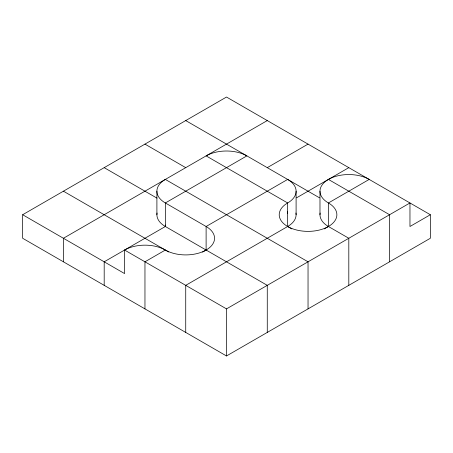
<?xml version="1.0" encoding="UTF-8"?>
<svg xmlns="http://www.w3.org/2000/svg" width="453" height="453" viewBox="0 0 453 453"><rect width="100%" height="100%" fill="white"/><g stroke="black" fill="none" stroke-linecap="round" stroke-linejoin="round"><path stroke-width="0.68" d="M104.19 285.345L104.19 261.806L165.345 226.5L165.345 225.028M287.655 213.261L287.655 211.789M22.65 214.733L226.5 97.038L430.35 214.733L430.35 238.267L226.5 355.962L22.65 238.267L22.65 214.733L124.575 273.578L124.575 250.039A28.828 16.648 0 0 1 165.345 250.039A28.828 16.642 0 0 0 206.115 250.039A28.828 16.642 0 0 0 206.115 226.5L165.345 202.961A28.828 16.642 0 0 1 165.345 179.422L308.04 261.806L308.04 308.884M267.27 120.577L63.42 238.267L63.42 261.806M267.27 167.655L308.04 144.116M165.345 250.039L144.96 261.806L144.96 308.884M202.519 252.117L206.115 250.039L206.115 226.5L287.655 179.422A28.828 16.648 0 0 1 287.661 202.967A28.828 16.642 0 0 0 287.655 226.5L291.851 228.924M296.573 197.814L348.81 167.655M324.229 228.924L328.425 226.5L348.81 238.267L348.81 285.345M124.575 250.039L226.5 308.884L409.965 202.961L409.965 226.5L430.35 214.733M185.73 332.423L185.73 285.345L287.655 226.5A28.828 16.642 0 0 0 328.425 226.5L328.425 202.961A28.828 16.642 0 0 1 328.425 179.428L389.58 214.728L389.58 261.806M185.73 120.577L319.507 197.814M144.96 144.116L185.73 167.655M104.19 167.655L156.953 198.114M157.055 213.012A28.828 16.642 0 0 0 165.345 226.5L267.27 285.345L267.27 332.423M63.42 191.194L168.692 251.97M319.982 191.194L319.982 214.733M296.098 191.194L296.098 214.733M226.5 308.884L226.5 355.962M165.345 226.5L165.345 202.961L246.885 155.883A28.828 16.642 0 0 0 206.115 155.883L287.655 202.961L287.655 226.5A28.828 16.648 0 0 0 295.945 213.012M156.902 191.194L156.902 214.733M328.425 179.428A28.828 16.642 0 0 1 369.195 179.422L328.425 202.961A28.828 16.642 0 0 1 328.425 226.5A28.828 16.642 0 0 1 320.135 213.012"/></g></svg>
